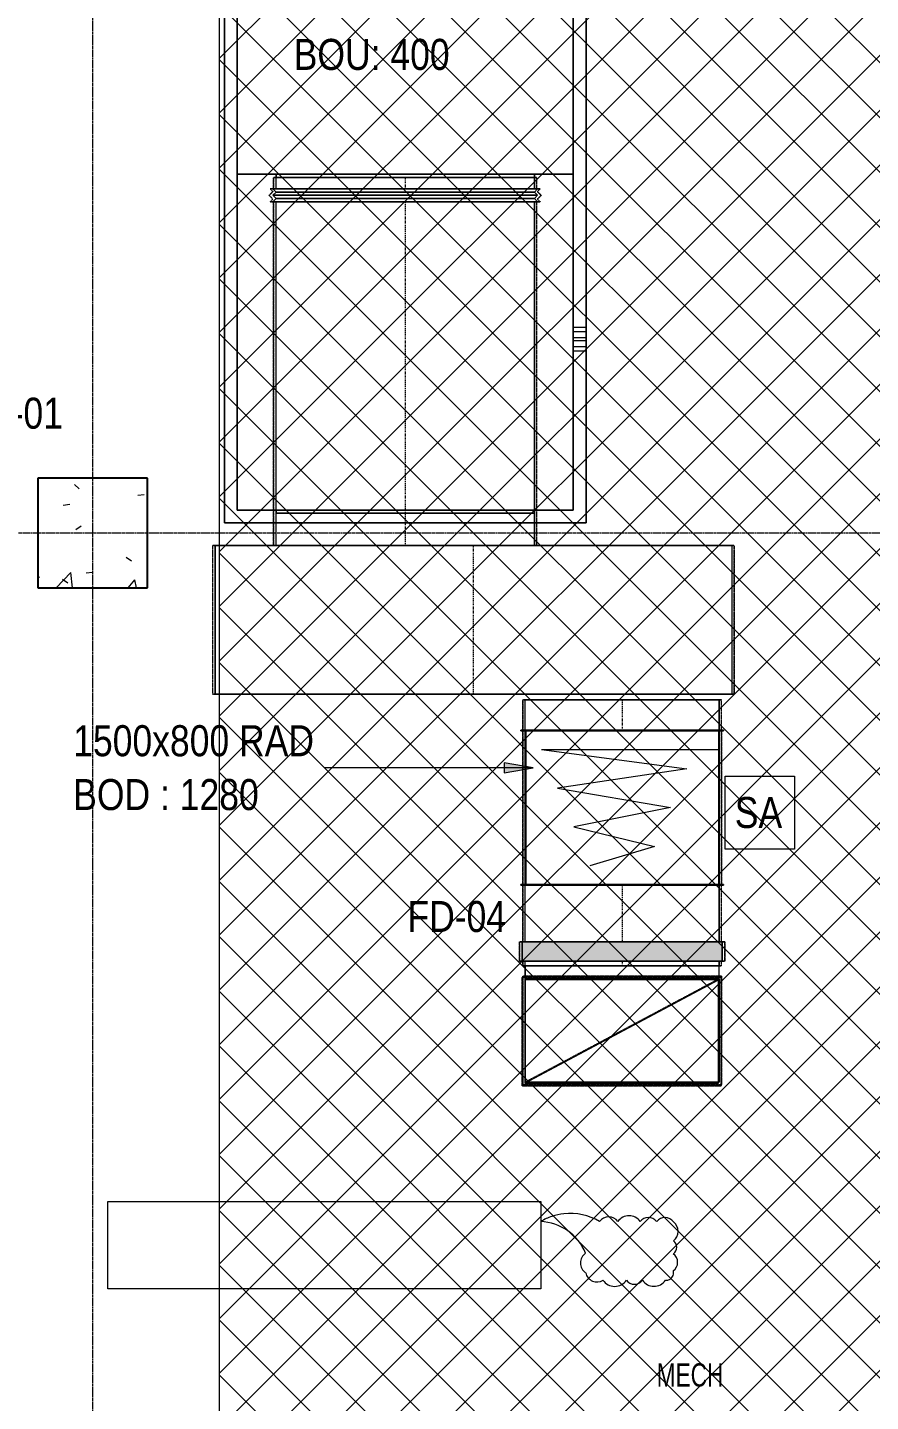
# Model space of a CAD drawing. Header units: inches. Extents: x -83664 to 20107, y -47222 to 19398.
# Drawn here: x -64477 to -57950, y -16489 to -5850 of the extents above; entities that cross this region are included whole.
import ezdxf

# ---------------------------------------------------------------- set-up
doc = ezdxf.new("R2010")
doc.units = ezdxf.units.IN
doc.header["$MEASUREMENT"] = 0
for name, pattern in [('Center', [29.999999, 12, -6, 6, -6]), ('Grid Line', [22.225, 12.7, -3.175, 3.175, -3.175]), ('Hidden 0_50', [1.0584, 0.5292, -0.5292]), ('Hidden 1_5', [2.2, 1.5, -0.7])]:
    doc.linetypes.add(name, pattern=pattern)
for name, color, linetype, lineweight in [('A-COLS', 7, 'Continuous', 9), ('A-DETL-GENF', 7, 'Continuous', 9), ('G-ANNO-TEXT', 7, 'Continuous', 9), ('M-EQPM', 7, 'Continuous', 18), ('M-HVAC-DUCT-ANNO', 7, 'Continuous', 9), ('M-HVAC-DUCT-CNTR', 7, 'Center', 9), ('M-HVAC-DUCT-IDEN', 7, 'Continuous', 18), ('ROOM TAG', 7, 'Continuous', 9), ('S-GRID', 7, 'Continuous', 9)]:
    doc.layers.add(name, color=color, linetype=linetype, lineweight=lineweight)
for name, color, linetype, lineweight, true_color in [('A-DETL', 7, 'Continuous', 18, 0x00a600), ('AC FF_dwg', 7, 'Continuous', 9, 0x767676), ('FF ROOM TAG_dwg', 7, 'Continuous', 9, 0x767676), ('M-HVAC-DUCT', 7, 'Continuous', 9, 0xffe97f)]:
    doc.layers.add(name, color=color, linetype=linetype, lineweight=lineweight, true_color=true_color)
doc.styles.add('Arial Narrow_20', font='ARIALN.TTF', dxfattribs={"width": 0.85, "height": 4572})
doc.styles.add('Arial Narrow_21', font='ARIALN.TTF', dxfattribs={"height": 240})

# ---------------------------------------------------------------- blocks, each defined once
blk = doc.blocks.new('TEMW-ME-AHU-Fresh Air Handling Unit - AHU-GF-01-8296108-FIRST FLOOR AC CONDITIONING LAYOUT - PART A')
at = {"layer": 'M-EQPM'}
for p, q in [((5300, 2700), (-100, 2700)), ((-100, 2700), (-100, -100)), ((-100, -100), (-100, 2700)), ((-100, 2700), (5300, 2700)), ((5300, -100), (5300, 2700)), ((5300, 2700), (5300, -100)), ((5200, 2600), (0, 2600)), ((0, 2600), (0, 0)), ((0, 0), (0, 2600)), ((0, 2600), (5200, 2600)), ((5200, 2600), (2600, 2600)), ((2600, 2600), (2600, 0)), ((2600, 0), (2600, 2600)), ((2600, 2600), (5200, 2600)), ((5200, 0), (5200, 2600)), ((5200, 2600), (5200, 0)), ((5200, 0), (5200, 2600)), ((5200, 2600), (5200, 0)), ((0, 2300), (-25, 2300)), ((-25, 2300), (-25, 300)), ((-25, 300), (-25, 2300)), ((-25, 2300), (0, 2300)), ((0, 300), (0, 2300)), ((0, 2300), (0, 300)), ((2600, 2300), (2575, 2300)), ((2575, 2300), (2575, 300)), ((2575, 300), (2575, 2300)), ((2575, 2300), (2600, 2300)), ((2600, 300), (2600, 2300)), ((2600, 2300), (2600, 300)), ((5225, 2300), (5200, 2300)), ((5200, 2300), (5200, 300)), ((5200, 300), (5200, 2300)), ((5200, 2300), (5225, 2300)), ((5225, 300), (5225, 2300)), ((5225, 2300), (5225, 300)), ((5225, 1525), (5200, 1525)), ((5200, 1525), (5200, 1075)), ((5200, 1075), (5200, 1525)), ((5200, 1525), (5225, 1525)), ((5225, 1075), (5225, 1525)), ((5225, 1525), (5225, 1075)), ((5200, 1075), (5225, 1075)), ((5225, 1075), (5200, 1075)), ((-25, 300), (0, 300)), ((0, 300), (-25, 300)), ((2575, 300), (2600, 300)), ((2600, 300), (2575, 300)), ((5200, 300), (5225, 300)), ((5225, 300), (5200, 300)), ((0, 0), (5200, 0)), ((5200, 0), (0, 0)), ((1263, 0), (1233, 0)), ((1263, 0), (1233, 0)), ((1333, 0), (1313, 0)), ((1333, 0), (1313, 0)), ((1413, 0), (1383, 0)), ((1413, 0), (1383, 0)), ((2600, 0), (5200, 0)), ((5200, 0), (2600, 0)), ((5050, 0), (4600, 0)), ((4600, 0), (4600, -25)), ((4600, -25), (4600, 0)), ((4600, 0), (5050, 0)), ((5050, -25), (5050, 0)), ((5050, 0), (5050, -25)), ((-100, -100), (5300, -100)), ((5300, -100), (-100, -100)), ((1233, 0), (1233, -100)), ((1233, -100), (1263, -100)), ((1233, -100), (1263, -100)), ((1263, -100), (1263, 0)), ((1313, 0), (1313, -100)), ((1313, -100), (1333, -100)), ((1313, -100), (1333, -100)), ((1333, -100), (1333, 0)), ((1383, 0), (1383, -100)), ((1383, -100), (1413, -100)), ((1383, -100), (1413, -100)), ((1413, -100), (1413, 0)), ((4600, -25), (5050, -25)), ((5050, -25), (4600, -25))]:
    blk.add_line(p, q, dxfattribs=at)
blk = doc.blocks.new('REMC_M_FLEX CONNECTION_Type 2 - V_SAD-8295164-FIRST FLOOR AC CONDITIONING LAYOUT - PART A')
at = {"layer": 'M-HVAC-DUCT', "color": 6, "true_color": 0xff00ff}
for p, q in [((98709, 88336), (98684, 88361)), ((98684, 86311), (98684, 88361)), ((98709, 88336), (98684, 88361)), ((98684, 88361), (98684, 86311)), ((98709, 88336), (98734, 88361)), ((98709, 88336), (98734, 88361)), ((98709, 88336), (98709, 86336)), ((98709, 86336), (98709, 88336)), ((98709, 88336), (98709, 86336)), ((98709, 86336), (98709, 88336)), ((98734, 86311), (98734, 88361)), ((98734, 88361), (98734, 86311)), ((98734, 88361), (98734, 86311)), ((98734, 88361), (98759, 88336)), ((98734, 88361), (98759, 88336)), ((98734, 86311), (98734, 88361)), ((98759, 88336), (98784, 88361)), ((98759, 88336), (98784, 88361)), ((98759, 88336), (98759, 86336)), ((98759, 86336), (98759, 88336)), ((98759, 86336), (98759, 88336)), ((98759, 88336), (98759, 86336)), ((98784, 86311), (98784, 88361)), ((98784, 88361), (98784, 86311)), ((98709, 86336), (98684, 86311)), ((98684, 86311), (98709, 86336)), ((98734, 86311), (98709, 86336)), ((98709, 86336), (98734, 86311)), ((98759, 86336), (98734, 86311)), ((98734, 86311), (98759, 86336)), ((98784, 86311), (98759, 86336)), ((98759, 86336), (98784, 86311))]:
    blk.add_line(p, q, dxfattribs=at)
blk = doc.blocks.new('GCE-DA-Sound Att-Rectangular_1 - Standerd-8296185-FIRST FLOOR AC CONDITIONING LAYOUT - PART A')
at = {"layer": 'A-DETL-GENF', "color": 6, "true_color": 0xff00ff}
for p, q in [((-600, 750), (-600, -750)), ((600, 750), (-600, 750)), ((-450, -625), (-450, 750)), ((600, -750), (600, 750)), ((-450, -625), (-300, 500)), ((-300, 500), (-150, -500)), ((-150, -500), (0, 375)), ((0, 375), (150, -375)), ((150, -375), (300, 250)), ((300, 250), (450, -250)), ((-600, -750), (600, -750))]:
    blk.add_line(p, q, dxfattribs=at)
at = {"layer": 'M-HVAC-DUCT', "color": 6, "true_color": 0xff00ff}
for p, q in [((-600, -785), (-600, 785)), ((-600, 785), (-600, -785)), ((-600, 785), (-595, 785)), ((-600, 785), (-595, 785)), ((-600, -750), (-600, 750)), ((-600, 750), (-600, -750)), ((-600, 750), (-595, 750)), ((-600, 750), (-595, 750)), ((-595, -785), (-595, 785)), ((-595, 785), (-595, -785)), ((-595, -750), (-595, 750)), ((-595, 750), (-595, -750)), ((-595, 750), (595, 750)), ((-595, 750), (595, 750)), ((-595, -750), (-595, 750)), ((-595, 750), (-595, -750)), ((-595, -745), (-595, 745)), ((-595, 745), (-595, -745)), ((-595, 745), (595, 745)), ((-595, 745), (595, 745)), ((595, -785), (595, 785)), ((595, 785), (595, -785)), ((595, 785), (600, 785)), ((595, 785), (600, 785)), ((595, -750), (595, 750)), ((595, 750), (595, -750)), ((595, -750), (595, 750)), ((595, 750), (595, -750)), ((595, 750), (600, 750)), ((595, 750), (600, 750)), ((595, -745), (595, 745)), ((595, 745), (595, -745)), ((600, -785), (600, 785)), ((600, 785), (600, -785)), ((600, -750), (600, 750)), ((600, 750), (600, -750)), ((-595, -750), (-600, -750)), ((-600, -750), (-595, -750)), ((-595, -785), (-600, -785)), ((-600, -785), (-595, -785)), ((595, -745), (-595, -745)), ((-595, -745), (595, -745)), ((595, -750), (-595, -750)), ((-595, -750), (595, -750)), ((600, -750), (595, -750)), ((595, -750), (600, -750)), ((600, -785), (595, -785)), ((595, -785), (600, -785))]:
    blk.add_line(p, q, dxfattribs=at)
blk = doc.blocks.new('M_Rec Tap - Beveled - Standard-8296407-FIRST FLOOR AC CONDITIONING LAYOUT - PART A')
at = {"layer": 'M-HVAC-DUCT', "color": 6, "true_color": 0xff00ff}
for p, q in [((90834, 85256), (90834, 85150)), ((90834, 85156), (90834, 85256)), ((90834, 85256), (92334, 85256)), ((92334, 85256), (90834, 85256)), ((92334, 85156), (92334, 85256)), ((92334, 85150), (92334, 85256)), ((90834, 85150), (90834, 85156)), ((90834, 85156), (92334, 85156)), ((92334, 85150), (90834, 85150)), ((92334, 85150), (90834, 85150)), ((92334, 85156), (92334, 85150))]:
    blk.add_line(p, q, dxfattribs=at)
blk = doc.blocks.new('M_Rec Endcap - Standard-8296408-FIRST FLOOR AC CONDITIONING LAYOUT - PART A')
at = {"layer": 'M-HVAC-DUCT', "color": 6, "true_color": 0xff00ff}
for p, q in [((90834, 84356), (90834, 85156)), ((90834, 85156), (92334, 85156)), ((92334, 85156), (90834, 85156)), ((90834, 85156), (90834, 84356)), ((92334, 85156), (92334, 84356)), ((92334, 84356), (92334, 85156)), ((92334, 84356), (90834, 84356)), ((90834, 84356), (92334, 84356))]:
    blk.add_line(p, q, dxfattribs=at)
blk = doc.blocks.new('GCE-DA-Fire Damper-Rectangular - Standard-V129-FIRST FLOOR AC CONDITIONING LAYOUT - PART A')
at = {"layer": 'A-DETL-GENF', "true_color": 0xff00ff}
blk.add_hatch(color=6, dxfattribs=at).paths.add_polyline_path([(-75, -775), (-75, 775), (75, 775), (75, -775)])
at = {"layer": 'A-DETL-GENF', "color": 6, "true_color": 0xff00ff}
for p, q in [((75, 775), (-75, 775)), ((-75, 775), (-75, -775)), ((75, -775), (75, 775)), ((-75, -775), (75, -775))]:
    blk.add_line(p, q, dxfattribs=at)
at = {"layer": 'M-HVAC-DUCT', "color": 6, "true_color": 0xff00ff}
for p, q in [((-75, -775), (-75, 775)), ((-75, 775), (75, 775)), ((75, 775), (75, -775)), ((75, -775), (-75, -775))]:
    blk.add_line(p, q, dxfattribs=at)
blk = doc.blocks.new('TEMW-SMBZ-HO-BM-HVAC-00002_rvt-1-FIRST FLOOR AC CONDITIONING LAYOUT - PART A')
at = {"layer": 'M-HVAC-DUCT', "color": 6, "linetype": 'Hidden 0_50', "true_color": 0xff00ff}
for p, q in [((88884, 91361), (90924, 91361)), ((90924, 91361), (88884, 91361)), ((88884, 91361), (88884, 91273)), ((88884, 91273), (88884, 91361)), ((90924, 91273), (90924, 91361)), ((90924, 91273), (90924, 91361)), ((88850, 91223), (88879, 91252)), ((88879, 91252), (88850, 91223)), ((88879, 91193), (88850, 91223)), ((88850, 91223), (88879, 91193)), ((88879, 91252), (88859, 91273)), ((88859, 91273), (90949, 91273)), ((90949, 91273), (88859, 91273)), ((88859, 91273), (88879, 91252)), ((88859, 91173), (88879, 91193)), ((88879, 91193), (88859, 91173)), ((88884, 91273), (90924, 91273)), ((90924, 91273), (88884, 91273)), ((90949, 91273), (90928, 91252)), ((90928, 91252), (90949, 91273)), ((90928, 91252), (90957, 91223)), ((90957, 91223), (90928, 91252)), ((90957, 91223), (90928, 91193)), ((90928, 91193), (90957, 91223)), ((90928, 91193), (90949, 91173)), ((90949, 91173), (90928, 91193)), ((90949, 91173), (88859, 91173)), ((88859, 91173), (90949, 91173)), ((88884, 91173), (90924, 91173)), ((90924, 91173), (88884, 91173)), ((88884, 91173), (88884, 88511)), ((88884, 88511), (88884, 91173)), ((90924, 88511), (90924, 91173)), ((90924, 88511), (90924, 91173)), ((88464, 88511), (88412, 88511)), ((88412, 88511), (88464, 88511)), ((88412, 88511), (88412, 87361)), ((88412, 88511), (88412, 87361)), ((92452, 88511), (88464, 88511)), ((88464, 88511), (92452, 88511)), ((88884, 88511), (90924, 88511)), ((90924, 88511), (88884, 88511)), ((92452, 87361), (92452, 88511)), ((92452, 88511), (92452, 87361)), ((88464, 87361), (88412, 87361)), ((88412, 87361), (88464, 87361)), ((92452, 87361), (88464, 87361)), ((88464, 87361), (92452, 87361)), ((90814, 87316), (92354, 87316)), ((92354, 87316), (90814, 87316)), ((90814, 87316), (90814, 87082)), ((90814, 87082), (90814, 87316)), ((92354, 87082), (92354, 87316)), ((92354, 87082), (92354, 87316)), ((90814, 87082), (90814, 85882)), ((92354, 87082), (90814, 87082)), ((90814, 87082), (92354, 87082)), ((90814, 85882), (90814, 87082)), ((90814, 87082), (92354, 87082)), ((92354, 87082), (90814, 87082)), ((92354, 85882), (92354, 87082)), ((92354, 87082), (92354, 85882)), ((90814, 85882), (92354, 85882)), ((92354, 85882), (90814, 85882)), ((90814, 85882), (90814, 85443)), ((90814, 85443), (90814, 85882)), ((90814, 85882), (92354, 85882)), ((92354, 85882), (90814, 85882)), ((92354, 85443), (92354, 85882)), ((92354, 85443), (92354, 85882)), ((90789, 85443), (90789, 85293)), ((92379, 85443), (90789, 85443)), ((90789, 85443), (92379, 85443)), ((90789, 85293), (90789, 85443)), ((90814, 85443), (92354, 85443)), ((92354, 85443), (90814, 85443)), ((92379, 85293), (92379, 85443)), ((92379, 85443), (92379, 85293)), ((90789, 85293), (92379, 85293)), ((92379, 85293), (90789, 85293)), ((90814, 85293), (92354, 85293)), ((92354, 85293), (90814, 85293)), ((90814, 85293), (90814, 85256)), ((90814, 85256), (90814, 85293)), ((90814, 85256), (92354, 85256)), ((92354, 85256), (90814, 85256)), ((92354, 85256), (92354, 85293)), ((92354, 85256), (92354, 85293)), ((92350, 85168), (90810, 85168)), ((90810, 85168), (90810, 84328)), ((90810, 84328), (90810, 85168)), ((90810, 85168), (92350, 85168)), ((90814, 85176), (92354, 85176)), ((90814, 84336), (90814, 85176)), ((90814, 85176), (90814, 84336)), ((92354, 85176), (90814, 85176)), ((92354, 85176), (90814, 85176)), ((90814, 85176), (90814, 84336)), ((90814, 84336), (90814, 85176)), ((90814, 85176), (92354, 85176)), ((92350, 84328), (92350, 85168)), ((92350, 85168), (92350, 84328)), ((92354, 85176), (92354, 84336)), ((92354, 84336), (92354, 85176)), ((92354, 84336), (92354, 85176)), ((92354, 85176), (92354, 84336)), ((90810, 84328), (92350, 84328)), ((92350, 84328), (90810, 84328)), ((92354, 84336), (90814, 84336)), ((90814, 84336), (92354, 84336)), ((90814, 84336), (92354, 84336)), ((92354, 84336), (90814, 84336))]:
    blk.add_line(p, q, dxfattribs=at)
at = {"layer": 'M-HVAC-DUCT', "color": 6, "true_color": 0xff00ff}
for p, q in [((90904, 91361), (88904, 91361)), ((88904, 91361), (90904, 91361)), ((88904, 91273), (88904, 91361)), ((88904, 91273), (88904, 91361)), ((90904, 91361), (90904, 91273)), ((90904, 91273), (90904, 91361)), ((90904, 91273), (88904, 91273)), ((88904, 91273), (90904, 91273)), ((90904, 91173), (88904, 91173)), ((88904, 91173), (90904, 91173)), ((88904, 88511), (88904, 91173)), ((88904, 88511), (88904, 91173)), ((90904, 91173), (90904, 88511)), ((90904, 88511), (90904, 91173)), ((88432, 88511), (88464, 88511)), ((88464, 88511), (88432, 88511)), ((88432, 87361), (88432, 88511)), ((88432, 88511), (88432, 87361)), ((88464, 88511), (92432, 88511)), ((92432, 88511), (88464, 88511)), ((90904, 88511), (88904, 88511)), ((88904, 88511), (90904, 88511)), ((92432, 88511), (92432, 87361)), ((92432, 88511), (92432, 87361)), ((88432, 87361), (88464, 87361)), ((88464, 87361), (88432, 87361)), ((88464, 87361), (92432, 87361)), ((92432, 87361), (88464, 87361)), ((92334, 87316), (90834, 87316)), ((90834, 87316), (92334, 87316)), ((90834, 87082), (90834, 87316)), ((90834, 87082), (90834, 87316)), ((92334, 87316), (92334, 87082)), ((92334, 87082), (92334, 87316)), ((92334, 87082), (90834, 87082)), ((90834, 87082), (92334, 87082)), ((92334, 85882), (90834, 85882)), ((90834, 85882), (92334, 85882)), ((90834, 85443), (90834, 85882)), ((90834, 85443), (90834, 85882)), ((92334, 85882), (92334, 85443)), ((92334, 85443), (92334, 85882)), ((92334, 85443), (90834, 85443)), ((90834, 85443), (92334, 85443)), ((92334, 85293), (90834, 85293)), ((90834, 85293), (92334, 85293)), ((90834, 85256), (90834, 85293)), ((90834, 85256), (90834, 85293)), ((92334, 85256), (90834, 85256)), ((90834, 85256), (92334, 85256)), ((92334, 85293), (92334, 85256)), ((92334, 85256), (92334, 85293))]:
    blk.add_line(p, q, dxfattribs=at)
at = {"layer": 'M-HVAC-DUCT-ANNO', "color": 6, "true_color": 0xff00ff}
for p, q in [((92330, 85148), (90830, 85148)), ((90830, 85148), (90830, 84348)), ((90830, 84348), (92330, 85148)), ((92330, 84348), (92330, 85148)), ((90830, 84348), (92330, 84348))]:
    blk.add_line(p, q, dxfattribs=at)
at = {"layer": 'M-HVAC-DUCT-ANNO', "color": 6, "linetype": 'Hidden 1_5', "true_color": 0xff00ff}
for p, q in [((90834, 84356), (90834, 85156)), ((90834, 85156), (92334, 85156)), ((92334, 85156), (90834, 84356)), ((92334, 85156), (92334, 84356)), ((92334, 84356), (90834, 84356))]:
    blk.add_line(p, q, dxfattribs=at)
at = {"layer": 'M-HVAC-DUCT-CNTR', "color": 6, "true_color": 0xff00ff}
for p, q in [((89904, 91361), (89904, 91273)), ((89904, 91173), (89904, 88511)), ((90432, 87361), (90432, 88511)), ((91584, 87316), (91584, 87082)), ((91584, 85882), (91584, 85443)), ((91584, 85293), (91584, 85256))]:
    blk.add_line(p, q, dxfattribs=at)
at = {"layer": 'M-EQPM', "color": 6, "linetype": 'Hidden 0_50', "lineweight": 9, "true_color": 0xff00ff, "rotation": 89.99999999999993}
blk.add_blockref('TEMW-ME-AHU-Fresh Air Handling Unit - AHU-GF-01-8296108-FIRST FLOOR AC CONDITIONING LAYOUT - PART A', (91204, 88786), dxfattribs=at)
at = {"layer": 'M-HVAC-DUCT', "color": 6, "linetype": 'Hidden 0_50', "lineweight": 9, "true_color": 0xff00ff}
for name, p, rotation in [('REMC_M_FLEX CONNECTION_Type 2 - V_SAD-8295164-FIRST FLOOR AC CONDITIONING LAYOUT - PART A', (177240, -7511), 90), ('GCE-DA-Sound Att-Rectangular_1 - Standerd-8296185-FIRST FLOOR AC CONDITIONING LAYOUT - PART A', (91584, 86482), 270)]:
    blk.add_blockref(name, p, dxfattribs=dict(at, rotation=rotation))
at = {"layer": 'M-HVAC-DUCT', "color": 6, "linetype": 'Hidden 0_50', "lineweight": 9, "true_color": 0xff00ff, "extrusion": (0, 0, -1), "rotation": 90}
blk.add_blockref('GCE-DA-Fire Damper-Rectangular - Standard-V129-FIRST FLOOR AC CONDITIONING LAYOUT - PART A', (-91584, 85368), dxfattribs=at)
at = {"layer": 'M-HVAC-DUCT', "color": 6, "linetype": 'Hidden 0_50', "lineweight": 9, "true_color": 0xff00ff}
for name in ['M_Rec Tap - Beveled - Standard-8296407-FIRST FLOOR AC CONDITIONING LAYOUT - PART A', 'M_Rec Endcap - Standard-8296408-FIRST FLOOR AC CONDITIONING LAYOUT - PART A']:
    blk.add_blockref(name, (0, 0), dxfattribs=at)
blk = doc.blocks.new('TEMW-SMBZ-HO-BM-HVAC-00002_rvt-2-FIRST FLOOR AC CONDITIONING LAYOUT - PART A')
at = {"layer": 'M-HVAC-DUCT', "color": 6, "linetype": 'Hidden 0_50', "true_color": 0xff00ff}
for p, q in [((88884, 91361), (90924, 91361)), ((90924, 91361), (88884, 91361)), ((88884, 91361), (88884, 91273)), ((88884, 91273), (88884, 91361)), ((90924, 91273), (90924, 91361)), ((90924, 91273), (90924, 91361)), ((88850, 91223), (88879, 91252)), ((88879, 91252), (88850, 91223)), ((88879, 91193), (88850, 91223)), ((88850, 91223), (88879, 91193)), ((88879, 91252), (88859, 91273)), ((88859, 91273), (90949, 91273)), ((90949, 91273), (88859, 91273)), ((88859, 91273), (88879, 91252)), ((88859, 91173), (88879, 91193)), ((88879, 91193), (88859, 91173)), ((88884, 91273), (90924, 91273)), ((90924, 91273), (88884, 91273)), ((90949, 91273), (90928, 91252)), ((90928, 91252), (90949, 91273)), ((90928, 91252), (90957, 91223)), ((90957, 91223), (90928, 91252)), ((90957, 91223), (90928, 91193)), ((90928, 91193), (90957, 91223)), ((90928, 91193), (90949, 91173)), ((90949, 91173), (90928, 91193)), ((90949, 91173), (88859, 91173)), ((88859, 91173), (90949, 91173)), ((88884, 91173), (90924, 91173)), ((90924, 91173), (88884, 91173)), ((88884, 91173), (88884, 88511)), ((88884, 88511), (88884, 91173)), ((90924, 88511), (90924, 91173)), ((90924, 88511), (90924, 91173)), ((88464, 88511), (88412, 88511)), ((88412, 88511), (88464, 88511)), ((88412, 88511), (88412, 87361)), ((88412, 88511), (88412, 87361)), ((92452, 88511), (88464, 88511)), ((88464, 88511), (92452, 88511)), ((88884, 88511), (90924, 88511)), ((90924, 88511), (88884, 88511)), ((92452, 87361), (92452, 88511)), ((92452, 88511), (92452, 87361)), ((88464, 87361), (88412, 87361)), ((88412, 87361), (88464, 87361)), ((92452, 87361), (88464, 87361)), ((88464, 87361), (92452, 87361)), ((90814, 87316), (92354, 87316)), ((92354, 87316), (90814, 87316)), ((90814, 87316), (90814, 87082)), ((90814, 87082), (90814, 87316)), ((92354, 87082), (92354, 87316)), ((92354, 87082), (92354, 87316)), ((90814, 87082), (90814, 85882)), ((92354, 87082), (90814, 87082)), ((90814, 87082), (92354, 87082)), ((90814, 85882), (90814, 87082)), ((90814, 87082), (92354, 87082)), ((92354, 87082), (90814, 87082)), ((92354, 85882), (92354, 87082)), ((92354, 87082), (92354, 85882)), ((90814, 85882), (92354, 85882)), ((92354, 85882), (90814, 85882)), ((90814, 85882), (90814, 85443)), ((90814, 85443), (90814, 85882)), ((90814, 85882), (92354, 85882)), ((92354, 85882), (90814, 85882)), ((92354, 85443), (92354, 85882)), ((92354, 85443), (92354, 85882)), ((90789, 85443), (90789, 85293)), ((92379, 85443), (90789, 85443)), ((90789, 85443), (92379, 85443)), ((90789, 85293), (90789, 85443)), ((90814, 85443), (92354, 85443)), ((92354, 85443), (90814, 85443)), ((92379, 85293), (92379, 85443)), ((92379, 85443), (92379, 85293)), ((90789, 85293), (92379, 85293)), ((92379, 85293), (90789, 85293)), ((90814, 85293), (92354, 85293)), ((92354, 85293), (90814, 85293)), ((90814, 85293), (90814, 85256)), ((90814, 85256), (90814, 85293)), ((90814, 85256), (92354, 85256)), ((92354, 85256), (90814, 85256)), ((92354, 85256), (92354, 85293)), ((92354, 85256), (92354, 85293)), ((92350, 85168), (90810, 85168)), ((90810, 85168), (90810, 84328)), ((90810, 84328), (90810, 85168)), ((90810, 85168), (92350, 85168)), ((90814, 85176), (92354, 85176)), ((90814, 84336), (90814, 85176)), ((90814, 85176), (90814, 84336)), ((92354, 85176), (90814, 85176)), ((92354, 85176), (90814, 85176)), ((90814, 85176), (90814, 84336)), ((90814, 84336), (90814, 85176)), ((90814, 85176), (92354, 85176)), ((92350, 84328), (92350, 85168)), ((92350, 85168), (92350, 84328)), ((92354, 85176), (92354, 84336)), ((92354, 84336), (92354, 85176)), ((92354, 84336), (92354, 85176)), ((92354, 85176), (92354, 84336)), ((90810, 84328), (92350, 84328)), ((92350, 84328), (90810, 84328)), ((92354, 84336), (90814, 84336)), ((90814, 84336), (92354, 84336)), ((90814, 84336), (92354, 84336)), ((92354, 84336), (90814, 84336))]:
    blk.add_line(p, q, dxfattribs=at)
at = {"layer": 'M-HVAC-DUCT', "color": 6, "true_color": 0xff00ff}
for p, q in [((90904, 91361), (88904, 91361)), ((88904, 91361), (90904, 91361)), ((88904, 91273), (88904, 91361)), ((88904, 91273), (88904, 91361)), ((90904, 91361), (90904, 91273)), ((90904, 91273), (90904, 91361)), ((90904, 91273), (88904, 91273)), ((88904, 91273), (90904, 91273)), ((90904, 91173), (88904, 91173)), ((88904, 91173), (90904, 91173)), ((88904, 88511), (88904, 91173)), ((88904, 88511), (88904, 91173)), ((90904, 91173), (90904, 88511)), ((90904, 88511), (90904, 91173)), ((88432, 88511), (88464, 88511)), ((88464, 88511), (88432, 88511)), ((88432, 87361), (88432, 88511)), ((88432, 88511), (88432, 87361)), ((88464, 88511), (92432, 88511)), ((92432, 88511), (88464, 88511)), ((90904, 88511), (88904, 88511)), ((88904, 88511), (90904, 88511)), ((92432, 88511), (92432, 87361)), ((92432, 88511), (92432, 87361)), ((88432, 87361), (88464, 87361)), ((88464, 87361), (88432, 87361)), ((88464, 87361), (92432, 87361)), ((92432, 87361), (88464, 87361)), ((92334, 87316), (90834, 87316)), ((90834, 87316), (92334, 87316)), ((90834, 87082), (90834, 87316)), ((90834, 87082), (90834, 87316)), ((92334, 87316), (92334, 87082)), ((92334, 87082), (92334, 87316)), ((92334, 87082), (90834, 87082)), ((90834, 87082), (92334, 87082)), ((92334, 85882), (90834, 85882)), ((90834, 85882), (92334, 85882)), ((90834, 85443), (90834, 85882)), ((90834, 85443), (90834, 85882)), ((92334, 85882), (92334, 85443)), ((92334, 85443), (92334, 85882)), ((92334, 85443), (90834, 85443)), ((90834, 85443), (92334, 85443)), ((92334, 85293), (90834, 85293)), ((90834, 85293), (92334, 85293)), ((90834, 85256), (90834, 85293)), ((90834, 85256), (90834, 85293)), ((92334, 85256), (90834, 85256)), ((90834, 85256), (92334, 85256)), ((92334, 85293), (92334, 85256)), ((92334, 85256), (92334, 85293))]:
    blk.add_line(p, q, dxfattribs=at)
at = {"layer": 'M-HVAC-DUCT-ANNO', "color": 6, "true_color": 0xff00ff}
for p, q in [((92330, 85148), (90830, 85148)), ((90830, 85148), (90830, 84348)), ((90830, 84348), (92330, 85148)), ((92330, 84348), (92330, 85148)), ((90830, 84348), (92330, 84348))]:
    blk.add_line(p, q, dxfattribs=at)
at = {"layer": 'M-HVAC-DUCT-ANNO', "color": 6, "linetype": 'Hidden 1_5', "true_color": 0xff00ff}
for p, q in [((90834, 84356), (90834, 85156)), ((90834, 85156), (92334, 85156)), ((92334, 85156), (90834, 84356)), ((92334, 85156), (92334, 84356)), ((92334, 84356), (90834, 84356))]:
    blk.add_line(p, q, dxfattribs=at)
at = {"layer": 'M-HVAC-DUCT-CNTR', "color": 6, "true_color": 0xff00ff}
for p, q in [((89904, 91361), (89904, 91273)), ((89904, 91173), (89904, 88511)), ((90432, 87361), (90432, 88511)), ((91584, 87316), (91584, 87082)), ((91584, 85882), (91584, 85443)), ((91584, 85293), (91584, 85256))]:
    blk.add_line(p, q, dxfattribs=at)
at = {"layer": 'M-EQPM', "color": 6, "linetype": 'Hidden 0_50', "lineweight": 9, "true_color": 0xff00ff, "rotation": 89.99999999999993}
blk.add_blockref('TEMW-ME-AHU-Fresh Air Handling Unit - AHU-GF-01-8296108-FIRST FLOOR AC CONDITIONING LAYOUT - PART A', (91204, 88786), dxfattribs=at)
at = {"layer": 'M-HVAC-DUCT', "color": 6, "linetype": 'Hidden 0_50', "lineweight": 9, "true_color": 0xff00ff}
for name, p, rotation in [('REMC_M_FLEX CONNECTION_Type 2 - V_SAD-8295164-FIRST FLOOR AC CONDITIONING LAYOUT - PART A', (177240, -7511), 90), ('GCE-DA-Sound Att-Rectangular_1 - Standerd-8296185-FIRST FLOOR AC CONDITIONING LAYOUT - PART A', (91584, 86482), 270)]:
    blk.add_blockref(name, p, dxfattribs=dict(at, rotation=rotation))
at = {"layer": 'M-HVAC-DUCT', "color": 6, "linetype": 'Hidden 0_50', "lineweight": 9, "true_color": 0xff00ff, "extrusion": (0, 0, -1), "rotation": 90}
blk.add_blockref('GCE-DA-Fire Damper-Rectangular - Standard-V129-FIRST FLOOR AC CONDITIONING LAYOUT - PART A', (-91584, 85368), dxfattribs=at)
at = {"layer": 'M-HVAC-DUCT', "color": 6, "linetype": 'Hidden 0_50', "lineweight": 9, "true_color": 0xff00ff}
for name in ['M_Rec Tap - Beveled - Standard-8296407-FIRST FLOOR AC CONDITIONING LAYOUT - PART A', 'M_Rec Endcap - Standard-8296408-FIRST FLOOR AC CONDITIONING LAYOUT - PART A']:
    blk.add_blockref(name, (0, 0), dxfattribs=at)
blk = doc.blocks.new('SMBZ_Hospital Arch Model_2026_01_29_rvt-1-FIRST FLOOR AC CONDITIONING LAYOUT - PART A')
at = {"layer": 'A-COLS', "true_color": 0xbbbbbb}
h = blk.add_hatch(dxfattribs=at)
h.set_pattern_fill('FP_14', color=9, style=0, pattern_type=2)
h.set_pattern_definition([(50, (0, 0), (1093.1044, -95.634), [114.3, -1257.3]), (355, (0, 0), (-211.457, 1146.341), [91.44, -1005.84]), (100.451, (91.1, -8), (881.656, 1050.7), [97.14, -1068.54]), (46.184, (0, 304.8), (1626.475, -252.257), [171.45, -1885.95]), (96.636, (135.5, 283.8), (1424.416, 1484.565), [145.71, -1602.81]), (351.184, (0, 304.8), (1424.43, 1484.551), [137.16, -1508.76]), (21, (152.4, 228.6), (909.6863, -613.591), [114.3, -1257.3]), (326, (152.4, 228.6), (370.812, 1105.129), [91.44, -1005.84]), (71.451, (228.2, 177.5), (1280.503, 491.528), [97.14, -1068.54]), (37.5, (0, 0), (18.5313, 507.3303), [50.292, -943.356, 50.292, -970.788, -1009.65]), (37.5, (0, 0), (18.5313, 507.3303), [-2014.728, 50.292, -959.358]), (7.5, (0, 0), (400.9178, 601.0836), [50.292, -531.876, 50.292, -920.496, -384.81]), (7.5, (0, 0), (400.9178, 601.0836), [-1552.956, 50.292, -334.518]), (327.5, (-339.85, 0), (813.5452, -34.3737), [50.292, -330.708, 50.292, -1138.428, -1577.34]), (327.5, (-339.85, 0), (813.5452, -34.3737), [-1569.72, 50.292, -1527.048]), (317.5, (-492.25, 0), (888.7755, 152.56), [50.292, -445.008, 50.292, -739.14, -1120.14]), (317.5, (-492.25, 0), (888.7755, 152.56), [-1284.732, 50.292, -1069.848])])
h.paths.add_polyline_path([(87909, 88183), (87909, 89033), (87059, 89033), (87059, 88183)])
at = {"layer": 'A-COLS', "color": 9, "lineweight": 25, "true_color": 0xbbbbbb}
for p, q in [((87909, 89033), (87059, 89033)), ((87059, 89033), (87059, 88183)), ((87909, 88183), (87909, 89033)), ((87059, 88183), (87909, 88183))]:
    blk.add_line(p, q, dxfattribs=at)
at = {"layer": 'A-COLS', "color": 9, "true_color": 0xbbbbbb}
for p, q in [((87059, 88183), (87059, 89033)), ((87059, 89033), (87909, 89033)), ((87909, 89033), (87909, 88183)), ((87909, 88183), (87059, 88183))]:
    blk.add_line(p, q, dxfattribs=at)
blk = doc.blocks.new('AC FF_dwg-9071469-FIRST FLOOR AC CONDITIONING LAYOUT - PART A')
at = {"layer": 'M-HVAC-DUCT-IDEN', "lineweight": 9}
blk.add_line((10619, 79473), (11481, 79473), dxfattribs=at)
at = {"layer": 'M-HVAC-DUCT-IDEN', "lineweight": 9, "flags": 128}
for points in [[(11481, 78799), (10618, 78799), (10618, 79473)], [(11481, 79473), (13970, 79473), (13970, 78799), (11481, 78799)]]:
    blk.add_lwpolyline(points, dxfattribs=at)
at = {"layer": 'M-HVAC-DUCT-IDEN', "lineweight": 9}
for centre, radius, start, end in [((14198, 78937), 445, 96.1708, 108.5137), ((14198, 78937), 445, 59.1421, 96.1708), ((14198, 78937), 445, 108.5137, 120.8566), ((13954, 78926), 393, 22.195, 87.7692), ((14497, 79269), 86.5, 35, 145), ((14654, 79258), 106, 35, 145), ((14804, 79274), 77.3, 35, 145), ((14932, 79272), 78.8, 34.0755, 144.0755), ((14946, 79243), 89.4, 305, 55), ((14962, 79120), 61.4, 305, 55), ((14371, 78998), 92.7, 125, 235), ((14951, 79004), 79.7, 305, 55), ((14406, 78941), 89.5, 191.9097, 301.9097), ((14543, 78928), 111, 215, 325), ((14696, 78909), 75.9, 215, 325), ((14847, 78927), 109, 215, 325), ((14941, 78923), 58.3, 265.5006, 338.8339), ((14941, 78923), 58.3, 338.8339, 15.5006)]:
    blk.add_arc(centre, radius, start, end, dxfattribs=at)
blk = doc.blocks.new('FF ROOM TAG_dwg-8877209-FIRST FLOOR AC CONDITIONING LAYOUT - PART A')
at = {"layer": 'ROOM TAG', "insert": (346532, 1970602), "char_height": 4572, "width": 15370.9, "attachment_point": 2, "line_spacing_factor": 0.974696, "style": 'Arial Narrow_20'}
blk.add_mtext('MECH', dxfattribs=at)

msp = doc.modelspace()

# ---------------------------------------------------------------- hatches: boundary and pattern name
at = {"layer": 'A-DETL-GENF', "true_color": 0xff0000}
h = msp.add_hatch(dxfattribs=at)
h.set_pattern_fill('FP_59', color=1, style=0, pattern_type=2)
h.set_pattern_definition([(45, (-151456.65, -98372.2), (-212.13203, 212.13203), []), (135, (-151456.65, -98372.2), (-212.13203, -212.13203), [])])
h.paths.add_polyline_path([(-62993, -37189.5), (-27297.3, -37189.5), (-27297.3, -98.4), (-62993, -98.4), (-62993, -33333)])
at = {"layer": 'M-HVAC-DUCT-IDEN', "lineweight": 9}
msp.add_hatch(color=256, dxfattribs=at).paths.add_polyline_path([(-60561.2, -11581.9), (-60786.2, -11542.2), (-60786.2, -11621.6)])

# ---------------------------------------------------------------- linework, layer by layer
at = {"layer": 'A-DETL', "color": 1, "lineweight": 9, "true_color": 0xff0000}
msp.add_line((-62993, -98.4), (-62993, -37189.5), dxfattribs=at)
at = {"layer": 'G-ANNO-TEXT', "flags": 128}
msp.add_lwpolyline([(-59075.7, -11645.5), (-58538.7, -11645.5), (-58538.7, -12212.5), (-59075.7, -12212.5)], close=True, dxfattribs=at)
at = {"layer": 'M-HVAC-DUCT-IDEN', "lineweight": 9}
for p, q in [((-60561.2, -11581.9), (-62177.7, -11581.9)), ((-60561.2, -11581.9), (-60786.2, -11542.2)), ((-60786.2, -11542.2), (-60786.2, -11621.6)), ((-60786.2, -11621.6), (-60561.2, -11581.9))]:
    msp.add_line(p, q, dxfattribs=at)
at = {"layer": 'S-GRID', "color": 254, "linetype": 'Grid Line', "true_color": 0xdcdcdc}
for p, q in [((-63972.3, -44103.7), (-63972.3, 15149.1)), ((20106.7, -9764.5), (-81517, -9764.5))]:
    msp.add_line(p, q, dxfattribs=at)

# ---------------------------------------------------------------- block references
at = {"lineweight": 5}
for name in ['SMBZ_Hospital Arch Model_2026_01_29_rvt-1-FIRST FLOOR AC CONDITIONING LAYOUT - PART A', 'TEMW-SMBZ-HO-BM-HVAC-00002_rvt-1-FIRST FLOOR AC CONDITIONING LAYOUT - PART A', 'TEMW-SMBZ-HO-BM-HVAC-00002_rvt-2-FIRST FLOOR AC CONDITIONING LAYOUT - PART A']:
    msp.add_blockref(name, (-151456.7, -98372.2), dxfattribs=at)
at = {"layer": 'AC FF_dwg', "color": 7}
msp.add_blockref('AC FF_dwg-9071469-FIRST FLOOR AC CONDITIONING LAYOUT - PART A', (-74473.7, -94414.1), dxfattribs=at)
at = {"layer": 'FF ROOM TAG_dwg', "color": 7, "xscale": 0.03937007874015915, "yscale": 0.03937007874015915, "zscale": 0.03937007874015915}
msp.add_blockref('FF ROOM TAG_dwg-8877209-FIRST FLOOR AC CONDITIONING LAYOUT - PART A', (-72990.3, -93775.4), dxfattribs=at)
msp.add_blockref('FF ROOM TAG_dwg-8877209-FIRST FLOOR AC CONDITIONING LAYOUT - PART A', (-72990.3, -93775.4), dxfattribs=at)
msp.add_blockref('FF ROOM TAG_dwg-8877209-FIRST FLOOR AC CONDITIONING LAYOUT - PART A', (-72990.3, -93775.4), dxfattribs=at)
msp.add_blockref('FF ROOM TAG_dwg-8877209-FIRST FLOOR AC CONDITIONING LAYOUT - PART A', (-72990.3, -93775.4), dxfattribs=at)
msp.add_blockref('FF ROOM TAG_dwg-8877209-FIRST FLOOR AC CONDITIONING LAYOUT - PART A', (-72990.3, -93775.4), dxfattribs=at)

# ---------------------------------------------------------------- texts
at = {"layer": 'G-ANNO-TEXT', "char_height": 240, "attachment_point": 1, "style": 'Arial Narrow_21'}
for s, insert, width in [('BOU: 400', (-62416, -5938.3), 1515.189), ('SG-01', (-64997.3, -8716.1), 998.101), ('SA', (-59000.7, -11807.9), 456.962), ('FD-04', (-61535.1, -12613.2), 974.05)]:
    msp.add_mtext(s, dxfattribs=dict(at, insert=insert, width=width))
at = {"layer": 'M-HVAC-DUCT-IDEN', "lineweight": 9, "char_height": 240, "attachment_point": 1, "style": 'Arial Narrow_21'}
for s, insert, width in [('1500x800 RAD', (-64123.2, -11252.3), 2344.936), ('BOD : 1280', (-64123.2, -11669.1), 1803.797)]:
    msp.add_mtext(s, dxfattribs=dict(at, insert=insert, width=width))

doc.saveas('drawing.dxf')
